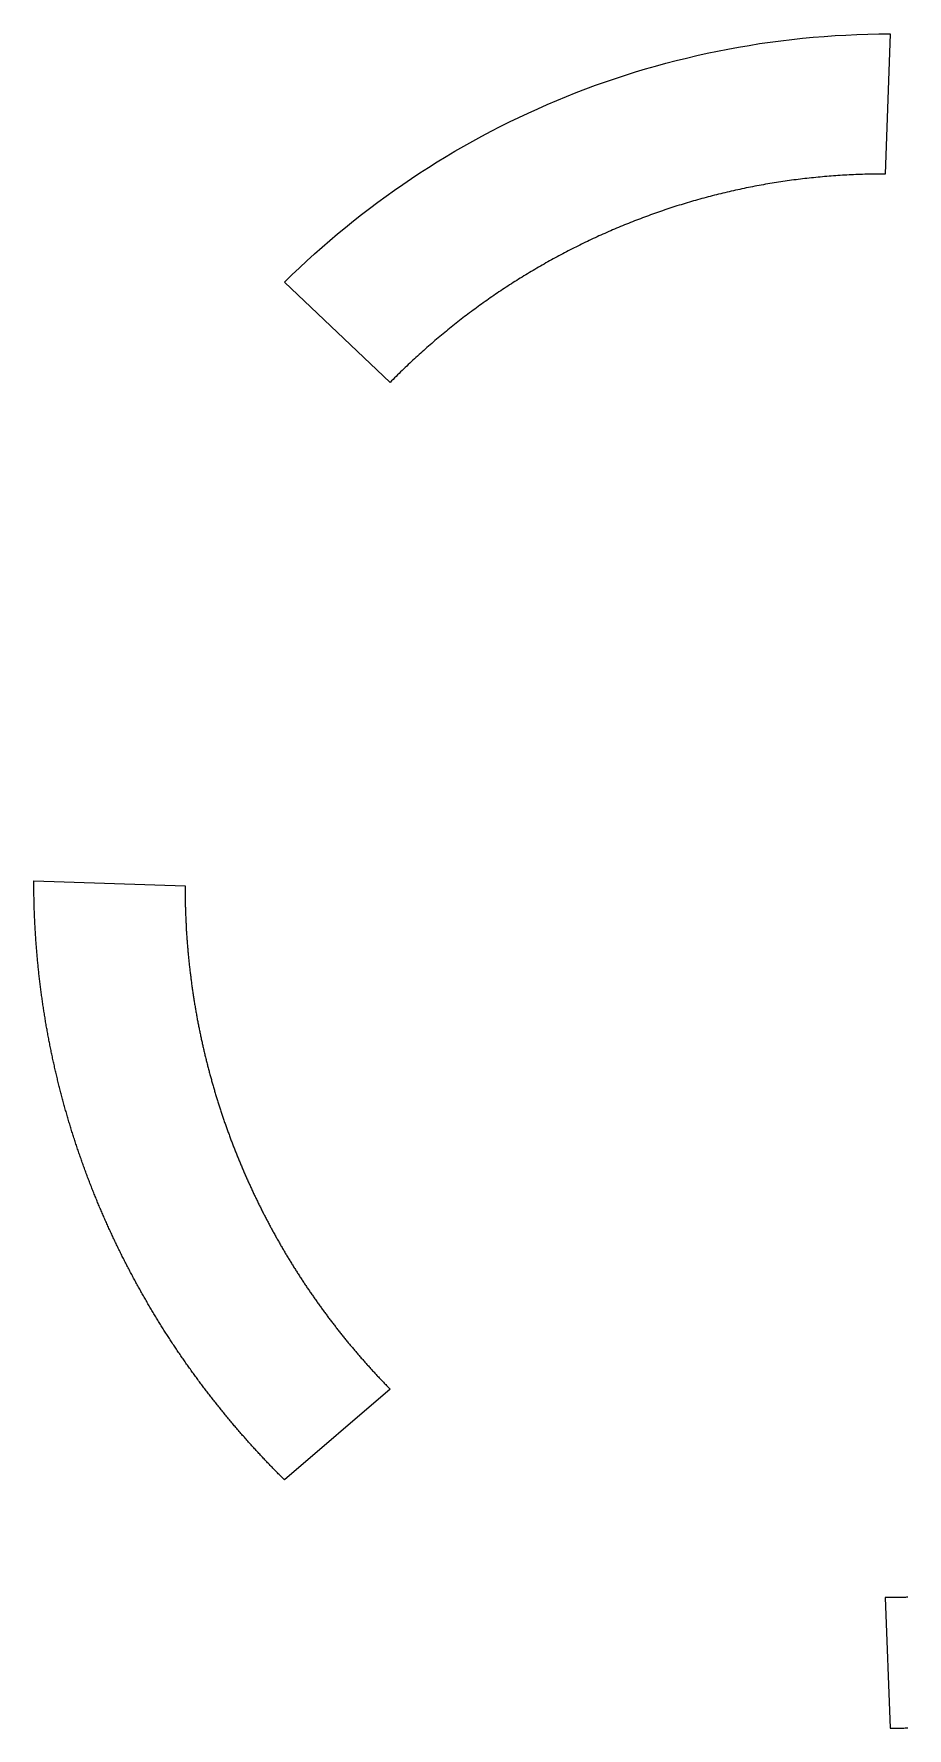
# Model space of a CAD drawing. Extents: x 96.6 to 135.8, y 142.9 to 160.4.
# Drawn here: x 96.58 to 105.62, y 142.91 to 160.43 of the extents above; entities that cross this region are included whole.
import ezdxf

# ---------------------------------------------------------------- set-up
doc = ezdxf.new("R2010")
doc.units = 0
doc.layers.add('Layer_2', color=7, linetype='CONTINUOUS')

msp = doc.modelspace()

# ---------------------------------------------------------------- linework, layer by layer
at = {"layer": 'Layer_2', "color": 7}
for points in [[(99.176456, 157.862791), (99.252038, 157.936637), (99.328506, 158.009589), (99.405852, 158.081637), (99.484067, 158.152777), (99.563146, 158.222994), (99.643074, 158.292282), (99.723849, 158.360636), (99.805456, 158.428042), (99.88789, 158.494491), (99.97114, 158.559981), (100.0552, 158.624497), (100.140062, 158.688034), (100.225713, 158.750583), (100.312147, 158.812133), (100.399356, 158.872678), (100.487328, 158.932207), (100.576058, 158.990714), (100.665537, 159.048189), (100.755755, 159.104625), (100.846701, 159.160008), (100.938372, 159.214336), (101.030755, 159.267597), (101.12384, 159.319785), (101.217623, 159.370887), (101.312094, 159.4209), (101.407242, 159.469809), (101.503059, 159.517612), (101.599537, 159.564294), (101.69667, 159.609853), (101.794443, 159.654275), (101.892854, 159.697554), (101.991888, 159.739681), (102.091541, 159.780646), (102.191803, 159.820442), (102.292664, 159.859061), (102.394117, 159.896492), (102.496154, 159.93273), (102.598762, 159.967762), (102.701937, 160.001584), (102.80567, 160.034183), (102.909949, 160.065552), (103.014769, 160.095682), (103.120117, 160.124567), (103.225987, 160.152197), (103.332373, 160.178557), (103.439259, 160.203646), (103.546645, 160.227466), (103.654516, 160.249987), (103.762866, 160.27121), (103.871686, 160.291135), (103.980965, 160.309733), (104.090696, 160.327005), (104.200873, 160.342951), (104.311484, 160.357542), (104.422521, 160.370806), (104.533974, 160.382688), (104.645838, 160.393215), (104.758101, 160.402359), (104.870755, 160.41012), (104.983794, 160.416498), (105.097205, 160.421465), (105.21098, 160.425021), (105.325113, 160.427279), (105.439594, 160.428126), (105.389406, 158.979417), (105.365982, 158.97938), (105.342557, 158.979267), (105.319161, 158.979078), (105.295793, 158.978816), (105.272425, 158.978534), (105.249085, 158.978251), (105.225746, 158.977687), (105.202434, 158.977122), (105.179151, 158.976558), (105.155896, 158.975711), (105.13264, 158.974865), (105.109414, 158.974018), (105.086215, 158.973171), (105.063016, 158.972042), (105.039846, 158.970914), (105.016704, 158.969785), (104.993561, 158.968656), (104.970447, 158.967245), (104.947362, 158.965834), (104.924276, 158.964422), (104.901218, 158.963011), (104.878189, 158.961318), (104.85516, 158.959625), (104.832158, 158.957931), (104.809186, 158.956238), (104.786213, 158.954262), (104.763268, 158.952287), (104.740352, 158.950311), (104.717463, 158.948336), (104.694575, 158.946078), (104.671715, 158.94382), (104.648883, 158.941562), (104.62608, 158.939305), (104.603276, 158.936765), (104.580501, 158.934225), (104.557754, 158.931685), (104.535007, 158.929145), (104.512288, 158.926322), (104.489597, 158.9235), (104.466935, 158.920593), (104.4443, 158.91763), (104.421666, 158.91461), (104.39906, 158.911506), (104.376482, 158.908345), (104.353933, 158.905099), (104.331383, 158.901797), (104.308862, 158.898411), (104.286369, 158.894968), (104.263904, 158.89144), (104.241467, 158.887856), (104.219031, 158.884187), (104.196622, 158.880461), (104.174242, 158.876651), (104.15189, 158.872785), (104.129566, 158.868834), (104.107271, 158.864826), (104.084975, 158.860734), (104.062708, 158.856585), (104.040469, 158.85238), (104.018258, 158.84809), (103.996075, 158.843744), (103.973921, 158.839313), (103.951794, 158.834826), (103.929668, 158.830254), (103.90757, 158.825626), (103.8855, 158.820941), (103.863459, 158.816171), (103.841446, 158.811345), (103.81946, 158.806434), (103.797504, 158.801467), (103.775575, 158.796416), (103.753646, 158.791307), (103.731746, 158.786143), (103.709874, 158.780893), (103.68803, 158.775588), (103.666214, 158.770225), (103.644426, 158.764778), (103.622667, 158.759275), (103.600936, 158.753715), (103.579233, 158.748071), (103.557558, 158.74237), (103.535912, 158.736584), (103.514294, 158.730742), (103.492704, 158.724844), (103.471114, 158.718861), (103.449552, 158.712821), (103.428018, 158.706725), (103.406513, 158.700573), (103.385036, 158.694336), (103.363587, 158.688042), (103.342166, 158.681692), (103.320774, 158.675258), (103.29941, 158.668766), (103.278074, 158.662219), (103.256766, 158.655587), (103.235486, 158.648898), (103.214235, 158.642153), (103.193012, 158.635323), (103.171817, 158.628437), (103.15065, 158.621494), (103.129512, 158.614495), (103.108402, 158.607411), (103.08732, 158.600271), (103.066266, 158.593074), (103.04524, 158.585821), (103.024243, 158.578484), (103.003274, 158.571089), (102.982333, 158.563639), (102.96142, 158.556132), (102.940536, 158.54854), (102.91968, 158.540892), (102.898852, 158.533187), (102.87808, 158.525426), (102.857308, 158.51758), (102.836593, 158.509678), (102.815906, 158.501719), (102.795248, 158.493704), (102.774617, 158.485632), (102.754015, 158.477476), (102.733441, 158.469264), (102.712895, 158.460994), (102.692378, 158.452669), (102.671888, 158.444287), (102.651427, 158.435848), (102.631023, 158.427325), (102.610646, 158.418746), (102.590298, 158.41011), (102.569978, 158.401417), (102.549686, 158.392668), (102.529423, 158.383863), (102.509187, 158.374973), (102.48898, 158.366027), (102.468801, 158.357024), (102.448679, 158.347964), (102.428585, 158.338849), (102.408519, 158.329676), (102.388481, 158.320448), (102.368471, 158.311134), (102.34849, 158.301765), (102.328537, 158.292338), (102.30864, 158.282856), (102.288772, 158.273317), (102.268932, 158.263721), (102.24912, 158.254069), (102.229336, 158.244361), (102.20958, 158.234596), (102.189881, 158.224746), (102.17021, 158.21484), (102.150568, 158.204878), (102.130953, 158.194859), (102.111395, 158.184784), (102.091865, 158.174652), (102.072364, 158.164464), (102.05289, 158.154219), (102.033445, 158.143918), (102.014057, 158.13356), (101.994696, 158.123146), (101.975364, 158.112676), (101.95606, 158.102149), (101.936812, 158.091566), (101.917593, 158.080926), (101.898402, 158.07023), (101.879239, 158.059477), (101.860133, 158.048668), (101.841054, 158.037774), (101.822004, 158.026852), (101.802983, 158.015874), (101.784017, 158.004839), (101.76508, 157.993747), (101.746171, 157.9826), (101.727319, 157.971395), (101.708495, 157.960135), (101.689699, 157.948818), (101.670931, 157.937444), (101.65222, 157.926014), (101.633536, 157.914528), (101.614882, 157.902985), (101.596255, 157.891385), (101.577685, 157.87973), (101.559143, 157.868017), (101.540629, 157.856249), (101.522172, 157.844424), (101.503742, 157.832542), (101.485342, 157.820604), (101.466997, 157.80861), (101.448681, 157.796559), (101.430393, 157.784451), (101.412161, 157.772288), (101.393958, 157.760067), (101.375811, 157.747791), (101.357692, 157.735486), (101.339602, 157.723124), (101.321568, 157.710707), (101.303562, 157.698232), (101.285585, 157.685702), (101.267664, 157.673115), (101.249771, 157.660471), (101.231934, 157.647771), (101.214126, 157.635015), (101.196346, 157.62223), (101.178622, 157.609389), (101.160927, 157.596491), (101.14326, 157.583537), (101.125649, 157.570527), (101.108067, 157.55746), (101.090541, 157.544337), (101.073043, 157.531185), (101.055602, 157.517977), (101.038189, 157.504713), (101.020804, 157.491392), (101.003475, 157.478014), (100.986203, 157.464581), (100.96896, 157.45109), (100.951744, 157.437572), (100.934585, 157.423997), (100.917454, 157.410366), (100.90038, 157.396678), (100.883333, 157.382934), (100.866344, 157.369161), (100.849382, 157.355332), (100.832477, 157.341447), (100.8156, 157.327505), (100.79878, 157.313507), (100.781987, 157.299481), (100.765252, 157.285398), (100.748544, 157.271258), (100.731893, 157.257063), (100.71527, 157.242839), (100.698704, 157.228558), (100.682165, 157.214221), (100.665684, 157.199828), (100.64923, 157.185406), (100.632833, 157.170928), (100.616464, 157.156394), (100.600152, 157.141803), (100.583867, 157.127184), (100.56764, 157.112508), (100.55144, 157.097776), (100.535297, 157.082988), (100.519182, 157.068171), (100.503124, 157.053298), (100.487122, 157.038369), (100.471148, 157.023411), (100.45523, 157.008397), (100.439341, 156.993326), (100.423509, 156.978227), (100.407732, 156.963072), (100.391984, 156.94786), (100.376293, 156.93262), (100.36063, 156.917324), (100.345023, 156.901971), (100.329472, 156.886561), (100.31395, 156.871124), (100.298484, 156.85563), (100.283047, 156.840108), (100.267666, 156.824529), (99.176456, 157.862791)], [(99.176456, 145.47726), (99.167058, 145.486545), (99.157688, 145.495858), (99.148347, 145.505171), (99.139005, 145.514513), (99.129664, 145.523854), (99.12035, 145.533224), (99.111037, 145.542594), (99.101752, 145.551992), (99.092467, 145.56139), (99.08321, 145.570816), (99.073953, 145.580242), (99.064724, 145.589697), (99.055524, 145.599151), (99.046324, 145.608634), (99.037123, 145.618117), (99.027951, 145.627628), (99.018779, 145.637138), (99.009635, 145.646678), (99.000491, 145.656217), (98.991375, 145.665784), (98.982287, 145.675351), (98.9732, 145.684947), (98.964112, 145.694542), (98.955053, 145.704138), (98.946022, 145.713762), (98.936991, 145.723386), (98.927988, 145.733038), (98.918985, 145.74269), (98.91001, 145.75237), (98.901036, 145.76205), (98.892089, 145.771758), (98.883143, 145.781467), (98.874224, 145.791204), (98.865306, 145.80094), (98.856416, 145.810705), (98.847526, 145.82047), (98.838664, 145.830263), (98.829803, 145.840056), (98.820969, 145.849849), (98.812136, 145.859671), (98.80333, 145.86952), (98.794525, 145.87937), (98.785748, 145.889219), (98.776971, 145.899097), (98.768222, 145.908975), (98.759473, 145.918881), (98.750752, 145.928787), (98.742032, 145.938721), (98.733339, 145.948655), (98.724647, 145.958618), (98.715982, 145.96858), (98.707346, 145.978543), (98.69871, 145.988533), (98.690103, 145.998524), (98.681495, 146.008543), (98.672915, 146.018562), (98.664336, 146.028609), (98.655784, 146.038656), (98.647233, 146.048731), (98.63871, 146.058807), (98.630187, 146.06891), (98.621692, 146.079014), (98.613197, 146.089117), (98.60473, 146.099249), (98.596292, 146.109381), (98.587854, 146.119541), (98.579415, 146.129701), (98.571005, 146.139889), (98.562623, 146.150077), (98.554241, 146.160294), (98.545887, 146.17051), (98.537533, 146.180727), (98.529208, 146.190971), (98.520882, 146.201216), (98.512585, 146.211489), (98.504288, 146.221762), (98.496018, 146.232063), (98.487749, 146.242364), (98.479508, 146.252693), (98.471296, 146.263023), (98.463083, 146.27338), (98.454899, 146.283738), (98.446714, 146.294095), (98.438558, 146.304481), (98.430402, 146.314867), (98.422274, 146.325281), (98.414146, 146.335695), (98.406046, 146.346137), (98.397974, 146.356579), (98.389903, 146.367022), (98.38186, 146.377492), (98.373816, 146.387962), (98.365801, 146.398461), (98.357786, 146.40896), (98.349799, 146.419487), (98.341812, 146.430014), (98.333854, 146.440569), (98.325923, 146.451124), (98.317993, 146.461679), (98.31009, 146.472262), (98.302188, 146.482846), (98.294314, 146.493457), (98.28644, 146.504069), (98.278594, 146.514708), (98.270749, 146.525348), (98.262931, 146.535988), (98.255142, 146.546656), (98.247352, 146.557324), (98.239591, 146.56802), (98.23183, 146.578716), (98.224097, 146.589441), (98.216364, 146.600165), (98.20866, 146.61089), (98.200955, 146.621642), (98.193279, 146.632395), (98.185602, 146.643176), (98.177954, 146.653957), (98.170334, 146.664766), (98.162714, 146.675575), (98.155122, 146.686384), (98.14753, 146.697222), (98.139967, 146.708059), (98.132432, 146.718924), (98.124896, 146.72979), (98.117389, 146.740656), (98.109882, 146.751549), (98.102403, 146.762443), (98.094924, 146.773365), (98.087474, 146.784287), (98.080023, 146.795237), (98.0726, 146.806188), (98.065206, 146.817138), (98.057812, 146.828116), (98.050446, 146.839095), (98.04308, 146.850101), (98.035742, 146.861108), (98.028433, 146.872115), (98.021123, 146.88315), (98.013842, 146.894184), (98.00656, 146.905248), (97.999307, 146.916311), (97.992054, 146.927374), (97.984829, 146.938465), (97.977633, 146.949556), (97.970436, 146.960676), (97.963268, 146.971796), (97.956099, 146.982915), (97.948959, 146.994063), (97.941847, 147.005211), (97.934735, 147.016387), (97.927651, 147.027563), (97.920567, 147.038767), (97.913512, 147.049971), (97.906456, 147.061175), (97.899429, 147.072408), (97.89243, 147.08364), (97.885431, 147.094901), (97.87846, 147.106162), (97.871489, 147.117422), (97.864546, 147.128711), (97.857632, 147.14), (97.850717, 147.151289), (97.843831, 147.162606), (97.836945, 147.173923), (97.830087, 147.185268), (97.823257, 147.196614), (97.816427, 147.207987), (97.809626, 147.219361), (97.802824, 147.230734), (97.796051, 147.242136), (97.789278, 147.253538), (97.782532, 147.26494), (97.775816, 147.27637), (97.769099, 147.2878), (97.76241, 147.299258), (97.755721, 147.310716), (97.749061, 147.322174), (97.742429, 147.333661), (97.735796, 147.345147), (97.729192, 147.356662), (97.722617, 147.368177), (97.716041, 147.379691), (97.709493, 147.391234), (97.702946, 147.402777), (97.696426, 147.41432), (97.689935, 147.425891), (97.683444, 147.437462), (97.676981, 147.449033), (97.670518, 147.460633), (97.664084, 147.472232), (97.657677, 147.48386), (97.651271, 147.495487), (97.644893, 147.507115), (97.638514, 147.51877), (97.632164, 147.530426), (97.625843, 147.54211), (97.619521, 147.553794), (97.613227, 147.565478), (97.606962, 147.57719), (97.600697, 147.588903), (97.59446, 147.600615), (97.588222, 147.612355), (97.582014, 147.624096), (97.575833, 147.635864), (97.569652, 147.647633), (97.5635, 147.659402), (97.557347, 147.671199), (97.551223, 147.682996), (97.545127, 147.694792), (97.539031, 147.706618), (97.532963, 147.718443), (97.526924, 147.730268), (97.520884, 147.742121), (97.514873, 147.753974), (97.508862, 147.765828), (97.502878, 147.777709), (97.496924, 147.789591), (97.490969, 147.801501), (97.485042, 147.81341), (97.479144, 147.82532), (97.473245, 147.837258), (97.467375, 147.849196), (97.461505, 147.861134), (97.455663, 147.8731), (97.449849, 147.885067), (97.444035, 147.897033), (97.43825, 147.909027), (97.432492, 147.921022), (97.426735, 147.933044), (97.421006, 147.945067), (97.415305, 147.95709), (97.409604, 147.969141), (97.403931, 147.981192), (97.398259, 147.993242), (97.392614, 148.005322), (97.386998, 148.017401), (97.381382, 148.02948), (97.375794, 148.041587), (97.370234, 148.053694), (97.364674, 148.065802), (97.359143, 148.077937), (97.353639, 148.090073), (97.348136, 148.102208), (97.342661, 148.114372), (97.337186, 148.126536), (97.331739, 148.1387), (97.32632, 148.150892), (97.320902, 148.163084), (97.315511, 148.175304), (97.310149, 148.187524), (97.304787, 148.199744), (97.299453, 148.211993), (97.294147, 148.224241), (97.288841, 148.23649), (97.283564, 148.248766), (97.278314, 148.261043), (97.273065, 148.27332), (97.267844, 148.285625), (97.262623, 148.29793), (97.25743, 148.310234), (97.252265, 148.322568), (97.247129, 148.334901), (97.241992, 148.347234), (97.236884, 148.359595), (97.231776, 148.371956), (97.226696, 148.384318), (97.221644, 148.396707), (97.216592, 148.409097), (97.211569, 148.421486), (97.206573, 148.433876), (97.201578, 148.446294), (97.196611, 148.458712), (97.191672, 148.471158), (97.186733, 148.483604), (97.181822, 148.49605), (97.17694, 148.508496), (97.172058, 148.52097), (97.167203, 148.533444), (97.162377, 148.545918), (97.157551, 148.558421), (97.152754, 148.570923), (97.147984, 148.583426), (97.143214, 148.595956), (97.138473, 148.608487), (97.13376, 148.621018), (97.129047, 148.633576), (97.124362, 148.646135), (97.119705, 148.658694), (97.115049, 148.671281), (97.11042, 148.683868), (97.10582, 148.696456), (97.10122, 148.709071), (97.096648, 148.721686), (97.092104, 148.734302), (97.08756, 148.746945), (97.083045, 148.759589), (97.078557, 148.772232), (97.07407, 148.784904), (97.069611, 148.797576), (97.06518, 148.810248), (97.060749, 148.822919), (97.056346, 148.835619), (97.051972, 148.848319), (97.047626, 148.861019), (97.04328, 148.873748), (97.038962, 148.886476), (97.034672, 148.899204), (97.030382, 148.91196), (97.02612, 148.924717), (97.021887, 148.937473), (97.017654, 148.950258), (97.013449, 148.963043), (97.009272, 148.975827), (97.005095, 148.988612), (97.000946, 149.001425), (96.996826, 149.014238), (96.992705, 149.027051), (96.988613, 149.039892), (96.984549, 149.052733), (96.980485, 149.065574), (96.976449, 149.078443), (96.972442, 149.091313), (96.968434, 149.104182), (96.964455, 149.11708), (96.960504, 149.129977), (96.956553, 149.142875), (96.95263, 149.155772), (96.948735, 149.168698), (96.944869, 149.181624), (96.941002, 149.19455), (96.937164, 149.207504), (96.933354, 149.220458), (96.929544, 149.233412), (96.925762, 149.246394), (96.922009, 149.259376), (96.918283, 149.272358), (96.914558, 149.28534), (96.910861, 149.298351), (96.907192, 149.311361), (96.903523, 149.324372), (96.899882, 149.33741), (96.89627, 149.350449), (96.892658, 149.363488), (96.889073, 149.376526), (96.885517, 149.389593), (96.881961, 149.40266), (96.878434, 149.415727), (96.874934, 149.428822), (96.871463, 149.441917), (96.867991, 149.455012), (96.864548, 149.468108), (96.861133, 149.481231), (96.857718, 149.494354), (96.854332, 149.507478), (96.850973, 149.520629), (96.847643, 149.533781), (96.844313, 149.546932), (96.841011, 149.560084), (96.837737, 149.573264), (96.834463, 149.586443), (96.831218, 149.599623), (96.828, 149.612803), (96.824811, 149.626011), (96.821622, 149.639219), (96.818461, 149.652427), (96.815329, 149.665663), (96.812196, 149.678899), (96.809092, 149.692136), (96.806015, 149.705372), (96.802967, 149.718636), (96.799919, 149.731901), (96.7969, 149.745165), (96.793908, 149.758458), (96.790916, 149.77175), (96.787953, 149.785043), (96.785018, 149.798336), (96.782111, 149.811657), (96.779204, 149.824978), (96.776326, 149.838298), (96.773475, 149.851619), (96.770625, 149.864968), (96.767802, 149.878318), (96.76498, 149.891667), (96.762158, 149.905016), (96.759336, 149.918393), (96.756514, 149.93177), (96.753691, 149.945148), (96.750869, 149.958525), (96.748329, 149.971931), (96.745789, 149.985336), (96.743249, 149.998742), (96.740709, 150.012147), (96.738169, 150.025581), (96.735629, 150.039015), (96.733089, 150.052449), (96.730549, 150.065911), (96.728009, 150.079373), (96.725469, 150.092835), (96.722929, 150.106297), (96.720389, 150.119787), (96.717849, 150.133277), (96.715309, 150.146767), (96.713051, 150.160258), (96.710794, 150.173748), (96.708536, 150.187266), (96.706278, 150.200785), (96.70402, 150.214303), (96.701762, 150.22785), (96.699505, 150.241396), (96.697247, 150.254943), (96.694989, 150.26849), (96.692731, 150.282036), (96.690474, 150.295611), (96.688216, 150.309186), (96.685958, 150.322761), (96.683982, 150.336336), (96.682007, 150.349939), (96.680031, 150.363542), (96.678056, 150.377145), (96.67608, 150.390748), (96.674105, 150.40438), (96.672129, 150.418011), (96.670154, 150.431642), (96.668178, 150.445274), (96.666202, 150.458933), (96.664227, 150.472593), (96.662251, 150.486252), (96.660276, 150.499912), (96.6583, 150.5136), (96.656607, 150.527288), (96.654914, 150.540975), (96.65322, 150.554663), (96.651527, 150.568351), (96.649834, 150.582067), (96.64814, 150.595783), (96.646447, 150.609499), (96.644754, 150.623215), (96.64306, 150.636959), (96.641367, 150.650703), (96.639674, 150.664448), (96.63798, 150.678192), (96.636287, 150.691936), (96.634876, 150.705708), (96.633465, 150.719481), (96.632054, 150.733253), (96.630642, 150.747026), (96.629231, 150.760826), (96.62782, 150.774627), (96.626409, 150.788428), (96.624998, 150.802228), (96.623587, 150.816057), (96.622176, 150.829886), (96.620765, 150.843715), (96.619354, 150.857544), (96.617942, 150.871373), (96.616814, 150.88523), (96.615685, 150.899087), (96.614556, 150.912944), (96.613427, 150.926801), (96.612298, 150.940658), (96.611169, 150.954544), (96.61004, 150.968429), (96.608911, 150.982314), (96.607782, 150.9962), (96.606654, 151.010113), (96.605525, 151.024027), (96.604396, 151.03794), (96.603267, 151.051854), (96.60242, 151.065796), (96.601574, 151.079738), (96.600727, 151.093679), (96.59988, 151.107621), (96.599034, 151.121563), (96.598187, 151.135505), (96.59734, 151.149475), (96.596494, 151.163445), (96.595647, 151.177415), (96.5948, 151.191385), (96.593954, 151.205383), (96.593107, 151.219381), (96.59226, 151.233379), (96.591696, 151.247378), (96.591131, 151.261376), (96.590567, 151.275402), (96.590002, 151.289429), (96.589438, 151.303455), (96.588874, 151.317482), (96.588309, 151.331508), (96.587745, 151.345563), (96.58718, 151.359617), (96.586616, 151.373672), (96.586051, 151.387727), (96.585487, 151.401781), (96.585205, 151.415864), (96.584922, 151.429947), (96.58464, 151.44403), (96.584358, 151.458113), (96.584076, 151.472196), (96.583794, 151.486307), (96.583511, 151.500418), (96.583252, 151.514529), (96.583015, 151.52864), (96.5828, 151.542751), (96.582608, 151.556862), (96.582439, 151.571002), (96.582292, 151.585141), (96.582165, 151.59928), (96.582063, 151.61342), (96.581984, 151.627559), (96.581928, 151.641727), (96.581894, 151.655894), (96.581883, 151.670062), (98.145964, 151.62021), (98.145973, 151.6083), (98.146001, 151.59639), (98.146049, 151.584481), (98.146114, 151.572599), (98.146195, 151.560718), (98.146297, 151.548836), (98.146418, 151.536954), (98.146557, 151.525073), (98.146715, 151.513191), (98.14689, 151.501338), (98.147084, 151.489485), (98.147296, 151.477631), (98.147528, 151.465778), (98.147776, 151.453925), (98.148044, 151.442071), (98.148326, 151.430218), (98.148608, 151.418393), (98.148891, 151.406568), (98.149173, 151.394743), (98.149455, 151.382918), (98.149737, 151.371092), (98.15002, 151.359267), (98.150302, 151.34747), (98.150866, 151.335674), (98.151431, 151.323877), (98.151995, 151.31208), (98.15256, 151.300283), (98.153124, 151.288514), (98.153688, 151.276746), (98.154253, 151.264977), (98.154817, 151.253208), (98.155382, 151.24144), (98.155946, 151.229671), (98.156511, 151.21793), (98.157075, 151.20619), (98.15764, 151.19445), (98.158204, 151.182709), (98.158768, 151.170969), (98.159333, 151.159228), (98.16018, 151.147516), (98.161026, 151.135804), (98.161873, 151.124092), (98.16272, 151.112379), (98.163566, 151.100667), (98.164413, 151.088983), (98.16526, 151.077299), (98.166106, 151.065615), (98.166953, 151.053931), (98.1678, 151.042247), (98.168646, 151.030563), (98.169493, 151.018907), (98.17034, 151.007252), (98.171186, 150.995596), (98.172033, 150.98394), (98.173162, 150.972284), (98.174291, 150.960628), (98.17542, 150.949001), (98.176548, 150.937373), (98.177677, 150.925746), (98.178806, 150.914118), (98.179935, 150.902491), (98.181064, 150.890891), (98.182193, 150.879292), (98.183322, 150.867693), (98.184451, 150.856093), (98.18558, 150.844494), (98.186708, 150.832923), (98.187837, 150.821352), (98.188966, 150.809781), (98.190095, 150.79821), (98.191506, 150.786638), (98.192917, 150.775067), (98.194328, 150.763524), (98.19574, 150.751982), (98.197151, 150.740439), (98.198562, 150.728896), (98.199973, 150.717381), (98.201384, 150.705866), (98.202795, 150.694352), (98.204206, 150.682837), (98.205617, 150.671322), (98.207028, 150.659808), (98.20844, 150.648321), (98.209851, 150.636835), (98.211262, 150.625348), (98.212673, 150.613862), (98.214366, 150.602376), (98.21606, 150.590917), (98.217753, 150.579459), (98.219446, 150.568001), (98.22114, 150.556543), (98.222833, 150.545113), (98.224526, 150.533683), (98.22622, 150.522253), (98.227913, 150.510823), (98.229606, 150.499393), (98.2313, 150.487963), (98.232993, 150.476561), (98.234686, 150.465159), (98.23638, 150.453757), (98.238073, 150.442356), (98.239766, 150.430982), (98.24146, 150.419608), (98.243435, 150.408235), (98.245411, 150.396861), (98.247386, 150.385488), (98.249362, 150.374142), (98.251337, 150.362797), (98.253313, 150.351452), (98.255288, 150.340106), (98.257264, 150.328761), (98.25924, 150.317444), (98.261215, 150.306127), (98.263191, 150.29481), (98.265166, 150.283493), (98.267142, 150.272204), (98.269117, 150.260915), (98.271093, 150.249626), (98.273068, 150.238337), (98.275326, 150.227048), (98.277584, 150.215788), (98.279842, 150.204527), (98.2821, 150.193266), (98.284357, 150.182006), (98.286615, 150.170745), (98.288873, 150.159512), (98.291131, 150.14828), (98.293388, 150.137048), (98.295646, 150.125815), (98.297904, 150.114583), (98.300162, 150.103378), (98.30242, 150.092174), (98.304677, 150.08097), (98.306935, 150.069766), (98.309193, 150.05859), (98.311451, 150.047414), (98.313991, 150.036238), (98.316531, 150.025062), (98.319071, 150.013914), (98.321611, 150.002766), (98.324151, 149.991618), (98.326691, 149.980471), (98.329231, 149.969323), (98.331771, 149.958203), (98.334311, 149.947084), (98.336851, 149.935964), (98.339391, 149.924845), (98.341931, 149.913753), (98.344471, 149.902662), (98.347011, 149.891571), (98.349551, 149.880479), (98.352091, 149.869388), (98.354631, 149.858325), (98.357453, 149.847262), (98.360275, 149.836199), (98.363097, 149.825136), (98.36592, 149.814101), (98.368742, 149.803066), (98.371564, 149.792031), (98.374386, 149.780996), (98.377208, 149.769989), (98.380031, 149.758983), (98.382853, 149.747976), (98.385703, 149.736969), (98.388582, 149.725991), (98.391461, 149.715012), (98.394368, 149.704034), (98.397274, 149.693056), (98.40021, 149.682077), (98.403145, 149.671127), (98.406108, 149.660177), (98.409071, 149.649226), (98.412063, 149.638276), (98.415083, 149.627354), (98.418102, 149.616432), (98.42115, 149.60551), (98.424198, 149.594588), (98.427275, 149.583694), (98.430351, 149.572801), (98.433455, 149.561907), (98.436588, 149.551013), (98.439721, 149.540148), (98.442882, 149.529282), (98.446042, 149.518416), (98.449232, 149.507551), (98.452421, 149.496714), (98.455638, 149.485876), (98.458884, 149.475039), (98.462129, 149.464202), (98.465403, 149.453392), (98.468677, 149.442583), (98.471979, 149.431774), (98.475281, 149.420965), (98.478611, 149.410184), (98.481969, 149.399403), (98.485328, 149.388622), (98.488714, 149.377842), (98.492101, 149.367089), (98.495516, 149.356336), (98.498931, 149.345584), (98.502374, 149.334831), (98.505817, 149.324106), (98.509288, 149.313382), (98.512788, 149.302658), (98.516288, 149.291933), (98.519815, 149.281237), (98.523343, 149.270541), (98.526899, 149.259844), (98.530455, 149.249148), (98.534039, 149.23848), (98.537652, 149.227812), (98.541264, 149.217144), (98.544905, 149.206504), (98.548546, 149.195865), (98.552214, 149.185225), (98.555883, 149.174585), (98.55958, 149.163974), (98.563278, 149.153362), (98.567003, 149.14275), (98.570728, 149.132139), (98.574482, 149.121556), (98.578264, 149.110972), (98.582045, 149.100389), (98.585855, 149.089806), (98.589665, 149.07925), (98.593504, 149.068695), (98.597342, 149.05814), (98.601208, 149.047613), (98.605075, 149.037086), (98.608969, 149.02656), (98.612864, 149.016033), (98.616787, 149.005534), (98.620738, 148.995035), (98.624689, 148.984537), (98.628668, 148.974066), (98.632648, 148.963596), (98.636655, 148.953125), (98.640663, 148.942655), (98.644699, 148.932184), (98.648734, 148.921742), (98.652798, 148.9113), (98.656862, 148.900858), (98.660955, 148.890444), (98.665047, 148.88003), (98.669167, 148.869616), (98.673316, 148.85923), (98.677465, 148.848844), (98.681642, 148.838458), (98.685818, 148.828073), (98.690024, 148.817715), (98.694229, 148.807358), (98.698462, 148.797), (98.702695, 148.786642), (98.706957, 148.776313), (98.711218, 148.765984), (98.715508, 148.755654), (98.719798, 148.745353), (98.724116, 148.735052), (98.728462, 148.724751), (98.732808, 148.71445), (98.737183, 148.704177), (98.741557, 148.693904), (98.74596, 148.683631), (98.750363, 148.673387), (98.754794, 148.663142), (98.759224, 148.652897), (98.763684, 148.642681), (98.768143, 148.632464), (98.77263, 148.622248), (98.777117, 148.612032), (98.781633, 148.601843), (98.786148, 148.591655), (98.790692, 148.581467), (98.795236, 148.571279), (98.799808, 148.561119), (98.804408, 148.550959), (98.809008, 148.540799), (98.813609, 148.530667), (98.818237, 148.520535), (98.822894, 148.510403), (98.82755, 148.5003), (98.832235, 148.490196), (98.83692, 148.480093), (98.841633, 148.469989), (98.846346, 148.459914), (98.851088, 148.449838), (98.855829, 148.439763), (98.860599, 148.429716), (98.865368, 148.419669), (98.870166, 148.409622), (98.874964, 148.399603), (98.87979, 148.389584), (98.884616, 148.379565), (98.88947, 148.369574), (98.894324, 148.359584), (98.899207, 148.349593), (98.904089, 148.339602), (98.909, 148.32964), (98.91391, 148.319678), (98.918849, 148.309715), (98.923788, 148.299753), (98.928755, 148.289818), (98.933722, 148.279884), (98.938718, 148.26995), (98.943713, 148.260044), (98.948737, 148.250138), (98.95376, 148.240232), (98.958812, 148.230354), (98.963864, 148.220476), (98.968944, 148.210599), (98.974024, 148.200749), (98.979132, 148.1909), (98.98424, 148.18105), (98.989377, 148.1712), (98.994541, 148.161379), (98.999706, 148.151558), (99.004871, 148.141736), (99.010064, 148.131943), (99.015256, 148.12215), (99.020478, 148.112357), (99.025699, 148.102592), (99.030948, 148.092827), (99.036197, 148.083062), (99.041475, 148.073326), (99.046752, 148.063589), (99.052058, 148.053852), (99.057364, 148.044144), (99.062698, 148.034436), (99.068032, 148.024727), (99.073394, 148.015047), (99.078756, 148.005367), (99.084147, 147.995686), (99.089537, 147.986034), (99.094956, 147.976382), (99.100375, 147.96673), (99.105822, 147.957078), (99.111268, 147.947455), (99.116744, 147.937831), (99.122219, 147.928235), (99.127722, 147.91864), (99.133225, 147.909044), (99.138757, 147.899449), (99.144288, 147.889881), (99.149848, 147.880314), (99.155408, 147.870775), (99.160996, 147.861236), (99.166584, 147.851697), (99.1722, 147.842186), (99.177816, 147.832675), (99.183461, 147.823164), (99.189105, 147.813681), (99.194778, 147.804199), (99.200451, 147.794716), (99.206152, 147.785262), (99.211852, 147.775807), (99.217582, 147.766353), (99.223311, 147.756898), (99.229068, 147.747472), (99.234825, 147.738046), (99.240611, 147.72862), (99.246396, 147.719222), (99.25221, 147.709824), (99.258024, 147.700454), (99.263838, 147.691084), (99.26968, 147.681714), (99.275522, 147.672373), (99.281392, 147.663031), (99.287262, 147.65369), (99.293161, 147.644376), (99.299059, 147.635063), (99.304986, 147.62575), (99.310912, 147.616464), (99.316867, 147.607179), (99.322822, 147.597894), (99.328805, 147.588637), (99.334788, 147.57938), (99.3408, 147.570124), (99.346811, 147.560895), (99.352851, 147.551666), (99.35889, 147.542438), (99.364958, 147.533237), (99.371026, 147.524037), (99.377094, 147.514836), (99.38319, 147.505664), (99.389286, 147.496492), (99.39541, 147.48732), (99.401534, 147.478176), (99.407686, 147.469032), (99.413839, 147.459916), (99.42002, 147.4508), (99.4262, 147.441684), (99.432409, 147.432597), (99.438618, 147.423509), (99.444855, 147.414422), (99.451092, 147.405362), (99.457358, 147.396303), (99.463623, 147.387244), (99.469888, 147.378212), (99.476182, 147.369181), (99.482475, 147.36015), (99.488797, 147.351147), (99.495119, 147.342144), (99.501469, 147.333142), (99.507819, 147.324167), (99.514197, 147.315192), (99.520575, 147.306218), (99.526982, 147.297271), (99.533388, 147.288325), (99.539823, 147.279406), (99.546258, 147.270488), (99.552692, 147.26157), (99.559155, 147.25268), (99.565618, 147.24379), (99.572109, 147.2349), (99.5786, 147.226038), (99.58512, 147.217176), (99.591639, 147.208343), (99.598186, 147.199509), (99.604734, 147.190676), (99.611282, 147.18187), (99.617857, 147.173065), (99.624433, 147.16426), (99.631037, 147.155483), (99.637641, 147.146706), (99.644273, 147.137928), (99.650906, 147.12918), (99.657566, 147.120431), (99.664226, 147.11171), (99.670915, 147.102989), (99.677604, 147.094269), (99.684292, 147.085576), (99.691009, 147.076884), (99.697726, 147.068191), (99.704471, 147.059527), (99.711216, 147.050863), (99.71799, 147.042227), (99.724763, 147.033591), (99.731565, 147.024955), (99.738366, 147.016347), (99.745168, 147.007739), (99.751998, 146.999132), (99.758827, 146.990552), (99.765685, 146.981972), (99.772543, 146.973421), (99.77943, 146.96487), (99.786316, 146.956318), (99.79323, 146.947795), (99.800145, 146.939272), (99.807059, 146.930749), (99.814002, 146.922254), (99.820944, 146.913759), (99.827915, 146.905293), (99.834886, 146.896826), (99.841857, 146.888359), (99.848856, 146.879921), (99.855884, 146.871482), (99.862911, 146.863044), (99.869938, 146.854634), (99.876994, 146.846224), (99.884049, 146.837813), (99.891133, 146.829431), (99.898217, 146.821049), (99.905301, 146.812696), (99.912413, 146.804342), (99.919525, 146.796016), (99.926665, 146.787691), (99.933805, 146.779365), (99.940974, 146.771068), (99.948142, 146.76277), (99.955339, 146.754473), (99.962535, 146.746204), (99.969732, 146.737935), (99.976957, 146.729694), (99.984182, 146.721453), (99.991407, 146.713212), (99.99866, 146.705), (100.005941, 146.696787), (100.013222, 146.688602), (100.020504, 146.680418), (100.027813, 146.672234), (100.035123, 146.664077), (100.042461, 146.655921), (100.049798, 146.647793), (100.057136, 146.639665), (100.064502, 146.631537), (100.071868, 146.623437), (100.079262, 146.615338), (100.086657, 146.607266), (100.094051, 146.599194), (100.101473, 146.591123), (100.108896, 146.58308), (100.116346, 146.575036), (100.123797, 146.566993), (100.131276, 146.558978), (100.138755, 146.550963), (100.146234, 146.542976), (100.153741, 146.534989), (100.161248, 146.52703), (100.168783, 146.519072), (100.176319, 146.511113), (100.183854, 146.503182), (100.191418, 146.495252), (100.198981, 146.48735), (100.206573, 146.479448), (100.214165, 146.471545), (100.221756, 146.463671), (100.229376, 146.455797), (100.236996, 146.447952), (100.244645, 146.440106), (100.252293, 146.432288), (100.259969, 146.424471), (100.267646, 146.416653), (99.176456, 145.47726)]]:
    msp.add_lwpolyline(points, close=True, dxfattribs=at)
msp.add_lwpolyline([(105.622742, 144.26452), (105.611114, 144.264237), (105.599487, 144.263955), (105.587859, 144.263673), (105.576203, 144.263391), (105.564548, 144.263109), (105.552892, 144.262835), (105.541236, 144.262584), (105.52958, 144.262349), (105.517925, 144.262132), (105.506241, 144.261934), (105.494557, 144.261757), (105.482873, 144.261596), (105.471189, 144.261455), (105.459505, 144.261333), (105.447821, 144.261229), (105.436108, 144.261144), (105.424396, 144.261079), (105.412684, 144.261031), (105.400972, 144.261003), (105.389259, 144.260995), (105.439447, 142.911989), (105.453784, 142.912001), (105.468121, 142.912035), (105.48243, 142.912091), (105.496738, 142.91217), (105.511047, 142.912269), (105.525356, 142.912393), (105.539664, 142.912537), (105.553945, 142.912706), (105.568225, 142.912895), (105.582506, 142.91311), (105.596786, 142.913344), (105.611066, 142.913601), (105.625319, 142.91388)], dxfattribs=at)

doc.saveas('drawing.dxf')
